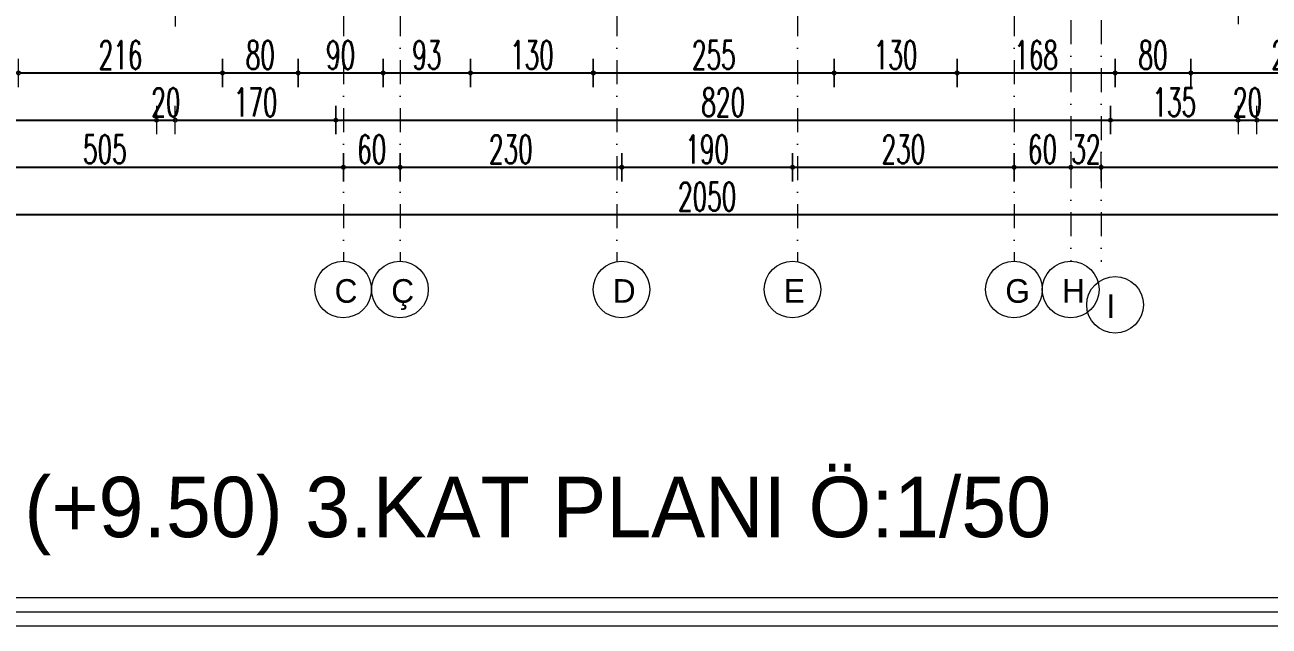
# Model space of a CAD drawing. Header units: millimetres. Extents: x -16104 to 67872, y -88009 to 12107.
# Drawn here: x 18500 to 19817, y -8330 to -7693 of the extents above; entities that cross this region are included whole.
import ezdxf

# ---------------------------------------------------------------- set-up
doc = ezdxf.new("R2010")
doc.units = ezdxf.units.MM
doc.linetypes.add('ACAD_ISO07W100', pattern=[3, 0, -3])
doc.linetypes.add('DASHDOTX2', pattern=[50.8, 25.4, -12.7, 0, -12.7])
doc.layers.get('0').update_dxf_attribs({"color": 241})
for name, color, linetype, lineweight in [('AKS', 1, 'ACAD_ISO07W100', 5), ('akslar', 144, 'Continuous', 20), ('c05', 32, 'Continuous', 13), ('OLCU', 54, 'Continuous', 13), ('YAZI', 22, 'Continuous', 18)]:
    doc.layers.add(name, color=color, linetype=linetype, lineweight=lineweight)
doc.styles.add('DIM', font='Txttw.shx', dxfattribs={"width": 0.6})
doc.styles.add('ÖLÇÜ-50', font='comic.ttf', dxfattribs={"height": 12.5})
doc.dimstyles.new('50', dxfattribs={"dimscale": 0, "dimtxt": 30, "dimasz": 1, "dimexe": 0, "dimexo": 2, "dimgap": 4, "dimtad": 1, "dimdec": 0, "dimzin": 0, "dimdsep": 46, "dimtxsty": 'DIM', "dimblk1": 'DOT', "dimblk2": 'DOT', "dimsah": 1, "dimcen": 1.5, "dimdle": 3, "dimse1": 1, "dimse2": 1, "dimclrd": 256, "dimclre": 9, "dimclrt": 256, "dimadec": 0, "dimazin": 0, "dimtfac": 0.24, "dimtdec": 0, "dimtix": 1, "dimtmove": 2, "dimatfit": 3, "dimldrblk": 'DOT', "dimfxl": 0, "dimtolj": 1, "dimtzin": 15, "dimarcsym": 0})

# ---------------------------------------------------------------- blocks, each defined once
blk = doc.blocks.new('DOT')
for p, q in [((0, 15), (0, -15)), ((-2, 0), (0, 0)), ((2, 0), (0, 0))]:
    blk.add_line(p, q)
blk.add_circle((0, 0), 2)
blk = doc.blocks.new('*D6565')
at = {"layer": 'Defpoints', "color": 0, "transparency": 16777216}
for p in [(18493.3, -7694.1), (18709.3, -7694.1), (18709.3, -7744.1)]:
    blk.add_point(p, dxfattribs=at)
at = {"layer": 'OLCU', "lineweight": -2, "transparency": 16777216}
blk.add_line((18494.3, -7744.1), (18708.3, -7744.1), dxfattribs=at)
at = {"layer": 'OLCU', "lineweight": -2, "transparency": 16777216, "rotation": 180}
blk.add_blockref('DOT', (18493.3, -7744.1), dxfattribs=at)
at = {"layer": 'OLCU', "lineweight": -2, "transparency": 16777216}
blk.add_blockref('DOT', (18709.3, -7744.1), dxfattribs=at)
at = {"layer": 'OLCU', "transparency": 16777216, "insert": (18601.3, -7725.1), "char_height": 30, "attachment_point": 5, "style": 'DIM'}
blk.add_mtext('\\A1;216', dxfattribs=at)
blk = doc.blocks.new('*D6566')
at = {"layer": 'Defpoints', "color": 0, "transparency": 16777216}
for p in [(18709.3, -7694.1), (18789.3, -7694.1), (18789.3, -7744.1)]:
    blk.add_point(p, dxfattribs=at)
at = {"layer": 'OLCU', "lineweight": -2, "transparency": 16777216}
blk.add_line((18710.3, -7744.1), (18788.3, -7744.1), dxfattribs=at)
at = {"layer": 'OLCU', "lineweight": -2, "transparency": 16777216, "rotation": 180}
blk.add_blockref('DOT', (18709.3, -7744.1), dxfattribs=at)
at = {"layer": 'OLCU', "lineweight": -2, "transparency": 16777216}
blk.add_blockref('DOT', (18789.3, -7744.1), dxfattribs=at)
at = {"layer": 'OLCU', "transparency": 16777216, "insert": (18749.3, -7725.1), "char_height": 30, "attachment_point": 5, "style": 'DIM'}
blk.add_mtext('\\A1;80', dxfattribs=at)
blk = doc.blocks.new('*D6567')
at = {"layer": 'Defpoints', "color": 0, "transparency": 16777216}
for p in [(18879.3, -7694.1), (18971.8, -7694.1), (18971.8, -7744.1)]:
    blk.add_point(p, dxfattribs=at)
at = {"layer": 'OLCU', "lineweight": -2, "transparency": 16777216}
blk.add_line((18880.3, -7744.1), (18970.8, -7744.1), dxfattribs=at)
at = {"layer": 'OLCU', "lineweight": -2, "transparency": 16777216, "rotation": 180}
blk.add_blockref('DOT', (18879.3, -7744.1), dxfattribs=at)
at = {"layer": 'OLCU', "lineweight": -2, "transparency": 16777216}
blk.add_blockref('DOT', (18971.8, -7744.1), dxfattribs=at)
at = {"layer": 'OLCU', "transparency": 16777216, "insert": (18925.5, -7725.1), "char_height": 30, "attachment_point": 5, "style": 'DIM'}
blk.add_mtext('\\A1;93', dxfattribs=at)
blk = doc.blocks.new('*D6568')
at = {"layer": 'Defpoints', "color": 0, "transparency": 16777216}
for p in [(18971.8, -7694.1), (19101.8, -7694.1), (19101.8, -7744.1)]:
    blk.add_point(p, dxfattribs=at)
at = {"layer": 'OLCU', "lineweight": -2, "transparency": 16777216}
blk.add_line((18972.8, -7744.1), (19100.8, -7744.1), dxfattribs=at)
at = {"layer": 'OLCU', "lineweight": -2, "transparency": 16777216, "rotation": 180}
blk.add_blockref('DOT', (18971.8, -7744.1), dxfattribs=at)
at = {"layer": 'OLCU', "lineweight": -2, "transparency": 16777216}
blk.add_blockref('DOT', (19101.8, -7744.1), dxfattribs=at)
at = {"layer": 'OLCU', "transparency": 16777216, "insert": (19036.8, -7725.1), "char_height": 30, "attachment_point": 5, "style": 'DIM'}
blk.add_mtext('\\A1;130', dxfattribs=at)
blk = doc.blocks.new('*D6569')
at = {"layer": 'Defpoints', "color": 0, "transparency": 16777216}
for p in [(19101.8, -7694.1), (19356.8, -7694.1), (19356.8, -7744.1)]:
    blk.add_point(p, dxfattribs=at)
at = {"layer": 'OLCU', "lineweight": -2, "transparency": 16777216}
blk.add_line((19102.8, -7744.1), (19355.8, -7744.1), dxfattribs=at)
at = {"layer": 'OLCU', "lineweight": -2, "transparency": 16777216, "rotation": 180}
blk.add_blockref('DOT', (19101.8, -7744.1), dxfattribs=at)
at = {"layer": 'OLCU', "lineweight": -2, "transparency": 16777216}
blk.add_blockref('DOT', (19356.8, -7744.1), dxfattribs=at)
at = {"layer": 'OLCU', "transparency": 16777216, "insert": (19229.3, -7725.1), "char_height": 30, "attachment_point": 5, "style": 'DIM'}
blk.add_mtext('\\A1;255', dxfattribs=at)
blk = doc.blocks.new('*D6570')
at = {"layer": 'Defpoints', "color": 0, "transparency": 16777216}
for p in [(19356.8, -7694.1), (19486.8, -7694.1), (19486.8, -7744.1)]:
    blk.add_point(p, dxfattribs=at)
at = {"layer": 'OLCU', "lineweight": -2, "transparency": 16777216}
blk.add_line((19357.8, -7744.1), (19485.8, -7744.1), dxfattribs=at)
at = {"layer": 'OLCU', "lineweight": -2, "transparency": 16777216, "rotation": 180}
blk.add_blockref('DOT', (19356.8, -7744.1), dxfattribs=at)
at = {"layer": 'OLCU', "lineweight": -2, "transparency": 16777216}
blk.add_blockref('DOT', (19486.8, -7744.1), dxfattribs=at)
at = {"layer": 'OLCU', "transparency": 16777216, "insert": (19421.8, -7725.1), "char_height": 30, "attachment_point": 5, "style": 'DIM'}
blk.add_mtext('\\A1;130', dxfattribs=at)
blk = doc.blocks.new('*D6571')
at = {"layer": 'Defpoints', "color": 0, "transparency": 16777216}
for p in [(19486.8, -7694.1), (19654.3, -7694.1), (19654.3, -7744.1)]:
    blk.add_point(p, dxfattribs=at)
at = {"layer": 'OLCU', "lineweight": -2, "transparency": 16777216}
blk.add_line((19487.8, -7744.1), (19653.3, -7744.1), dxfattribs=at)
at = {"layer": 'OLCU', "lineweight": -2, "transparency": 16777216, "rotation": 180}
blk.add_blockref('DOT', (19486.8, -7744.1), dxfattribs=at)
at = {"layer": 'OLCU', "lineweight": -2, "transparency": 16777216}
blk.add_blockref('DOT', (19654.3, -7744.1), dxfattribs=at)
at = {"layer": 'OLCU', "transparency": 16777216, "insert": (19570.5, -7725.1), "char_height": 30, "attachment_point": 5, "style": 'DIM'}
blk.add_mtext('\\A1;168', dxfattribs=at)
blk = doc.blocks.new('*D6572')
at = {"layer": 'Defpoints', "color": 0, "transparency": 16777216}
for p in [(19654.3, -7694.1), (19734.3, -7694.1), (19734.3, -7744.1)]:
    blk.add_point(p, dxfattribs=at)
at = {"layer": 'OLCU', "lineweight": -2, "transparency": 16777216}
blk.add_line((19655.3, -7744.1), (19733.3, -7744.1), dxfattribs=at)
at = {"layer": 'OLCU', "lineweight": -2, "transparency": 16777216, "rotation": 180}
blk.add_blockref('DOT', (19654.3, -7744.1), dxfattribs=at)
at = {"layer": 'OLCU', "lineweight": -2, "transparency": 16777216}
blk.add_blockref('DOT', (19734.3, -7744.1), dxfattribs=at)
at = {"layer": 'OLCU', "transparency": 16777216, "insert": (19694.3, -7725.1), "char_height": 30, "attachment_point": 5, "style": 'DIM'}
blk.add_mtext('\\A1;80', dxfattribs=at)
blk = doc.blocks.new('*D6573')
at = {"layer": 'Defpoints', "color": 0, "transparency": 16777216}
for p in [(19734.3, -7694.1), (19951.3, -7694.1), (19951.3, -7744.1)]:
    blk.add_point(p, dxfattribs=at)
at = {"layer": 'OLCU', "lineweight": -2, "transparency": 16777216}
blk.add_line((19735.3, -7744.1), (19950.3, -7744.1), dxfattribs=at)
at = {"layer": 'OLCU', "lineweight": -2, "transparency": 16777216, "rotation": 180}
blk.add_blockref('DOT', (19734.3, -7744.1), dxfattribs=at)
at = {"layer": 'OLCU', "lineweight": -2, "transparency": 16777216}
blk.add_blockref('DOT', (19951.3, -7744.1), dxfattribs=at)
at = {"layer": 'OLCU', "transparency": 16777216, "insert": (19842.8, -7725.1), "char_height": 30, "attachment_point": 5, "style": 'DIM'}
blk.add_mtext('\\A1;217', dxfattribs=at)
blk = doc.blocks.new('*D6576')
at = {"layer": 'Defpoints', "color": 0, "transparency": 16777216}
for p in [(18197.3, -7759.1), (18639.3, -7759.1), (18639.3, -7794.1)]:
    blk.add_point(p, dxfattribs=at)
at = {"layer": 'OLCU', "lineweight": -2, "transparency": 16777216}
blk.add_line((18198.3, -7794.1), (18638.3, -7794.1), dxfattribs=at)
at = {"layer": 'OLCU', "lineweight": -2, "transparency": 16777216, "rotation": 180}
blk.add_blockref('DOT', (18197.3, -7794.1), dxfattribs=at)
at = {"layer": 'OLCU', "lineweight": -2, "transparency": 16777216}
blk.add_blockref('DOT', (18639.3, -7794.1), dxfattribs=at)
at = {"layer": 'OLCU', "transparency": 16777216, "insert": (18418.3, -7775.1), "char_height": 30, "attachment_point": 5, "style": 'DIM'}
blk.add_mtext('\\A1;442', dxfattribs=at)
blk = doc.blocks.new('*D6577')
at = {"layer": 'Defpoints', "color": 0, "transparency": 16777216}
for p in [(18829.3, -7759.1), (19649.3, -7759.1), (19649.3, -7794.1)]:
    blk.add_point(p, dxfattribs=at)
at = {"layer": 'OLCU', "lineweight": -2, "transparency": 16777216}
blk.add_line((18830.3, -7794.1), (19648.3, -7794.1), dxfattribs=at)
at = {"layer": 'OLCU', "lineweight": -2, "transparency": 16777216, "rotation": 180}
blk.add_blockref('DOT', (18829.3, -7794.1), dxfattribs=at)
at = {"layer": 'OLCU', "lineweight": -2, "transparency": 16777216}
blk.add_blockref('DOT', (19649.3, -7794.1), dxfattribs=at)
at = {"layer": 'OLCU', "transparency": 16777216, "insert": (19239.3, -7775.1), "char_height": 30, "attachment_point": 5, "style": 'DIM'}
blk.add_mtext('\\A1;820', dxfattribs=at)
blk = doc.blocks.new('*D6578')
at = {"layer": 'Defpoints', "color": 0, "transparency": 16777216}
for p in [(19649.3, -7759.1), (19784.3, -7759.1), (19784.3, -7794.1)]:
    blk.add_point(p, dxfattribs=at)
at = {"layer": 'OLCU', "lineweight": -2, "transparency": 16777216}
blk.add_line((19650.3, -7794.1), (19783.3, -7794.1), dxfattribs=at)
at = {"layer": 'OLCU', "lineweight": -2, "transparency": 16777216, "rotation": 180}
blk.add_blockref('DOT', (19649.3, -7794.1), dxfattribs=at)
at = {"layer": 'OLCU', "lineweight": -2, "transparency": 16777216}
blk.add_blockref('DOT', (19784.3, -7794.1), dxfattribs=at)
at = {"layer": 'OLCU', "transparency": 16777216, "insert": (19716.8, -7775.1), "char_height": 30, "attachment_point": 5, "style": 'DIM'}
blk.add_mtext('\\A1;135', dxfattribs=at)
blk = doc.blocks.new('*D6580')
at = {"layer": 'Defpoints', "color": 0, "transparency": 16777216}
for p in [(18897.3, -7844.1), (19131.8, -7844.1), (19131.8, -7844.1)]:
    blk.add_point(p, dxfattribs=at)
at = {"layer": 'OLCU', "lineweight": -2, "transparency": 16777216}
blk.add_line((18898.3, -7844.1), (19130.8, -7844.1), dxfattribs=at)
at = {"layer": 'OLCU', "lineweight": -2, "transparency": 16777216, "rotation": 180}
blk.add_blockref('DOT', (18897.3, -7844.1), dxfattribs=at)
at = {"layer": 'OLCU', "lineweight": -2, "transparency": 16777216}
blk.add_blockref('DOT', (19131.8, -7844.1), dxfattribs=at)
at = {"layer": 'OLCU', "transparency": 16777216, "insert": (19014.5, -7825.1), "char_height": 30, "attachment_point": 5, "style": 'DIM'}
blk.add_mtext('\\A1;230', dxfattribs=at)
blk = doc.blocks.new('*D6583')
at = {"layer": 'Defpoints', "color": 0, "transparency": 16777216}
for p in [(18197.3, -7859.1), (20247.3, -7859.1), (20247.3, -7894.1)]:
    blk.add_point(p, dxfattribs=at)
at = {"layer": 'OLCU', "lineweight": -2, "transparency": 16777216}
blk.add_line((18198.3, -7894.1), (20246.3, -7894.1), dxfattribs=at)
at = {"layer": 'OLCU', "lineweight": -2, "transparency": 16777216, "rotation": 180}
blk.add_blockref('DOT', (18197.3, -7894.1), dxfattribs=at)
at = {"layer": 'OLCU', "lineweight": -2, "transparency": 16777216}
blk.add_blockref('DOT', (20247.3, -7894.1), dxfattribs=at)
at = {"layer": 'OLCU', "transparency": 16777216, "insert": (19222.3, -7875.1), "char_height": 30, "attachment_point": 5, "style": 'DIM'}
blk.add_mtext('\\A1;2050', dxfattribs=at)
blk = doc.blocks.new('*D6639')
at = {"layer": 'Defpoints', "color": 0, "transparency": 16777216}
for p in [(18659.3, -7794.1), (18829.3, -7794.1), (18829.3, -7794.1)]:
    blk.add_point(p, dxfattribs=at)
at = {"layer": 'OLCU', "lineweight": -2, "transparency": 16777216}
blk.add_line((18660.3, -7794.1), (18828.3, -7794.1), dxfattribs=at)
at = {"layer": 'OLCU', "lineweight": -2, "transparency": 16777216, "rotation": 180}
blk.add_blockref('DOT', (18659.3, -7794.1), dxfattribs=at)
at = {"layer": 'OLCU', "lineweight": -2, "transparency": 16777216}
blk.add_blockref('DOT', (18829.3, -7794.1), dxfattribs=at)
at = {"layer": 'OLCU', "transparency": 16777216, "insert": (18744.3, -7775.1), "char_height": 30, "attachment_point": 5, "style": 'DIM'}
blk.add_mtext('\\A1;170', dxfattribs=at)
blk = doc.blocks.new('*D6642')
at = {"layer": 'Defpoints', "color": 0, "transparency": 16777216}
for p in [(19804.3, -7794.1), (20247.3, -7794.1), (20247.3, -7794.1)]:
    blk.add_point(p, dxfattribs=at)
at = {"layer": 'OLCU', "lineweight": -2, "transparency": 16777216}
blk.add_line((19805.3, -7794.1), (20246.3, -7794.1), dxfattribs=at)
at = {"layer": 'OLCU', "lineweight": -2, "transparency": 16777216, "rotation": 180}
blk.add_blockref('DOT', (19804.3, -7794.1), dxfattribs=at)
at = {"layer": 'OLCU', "lineweight": -2, "transparency": 16777216}
blk.add_blockref('DOT', (20247.3, -7794.1), dxfattribs=at)
at = {"layer": 'OLCU', "transparency": 16777216, "insert": (20025.8, -7775.1), "char_height": 30, "attachment_point": 5, "style": 'DIM'}
blk.add_mtext('\\A1;443', dxfattribs=at)
blk = doc.blocks.new('*D6668')
at = {"layer": 'Defpoints', "color": 0, "transparency": 16777216}
for p in [(18639.3, -7744.1), (18659.3, -7744.1), (18659.3, -7794.1)]:
    blk.add_point(p, dxfattribs=at)
at = {"layer": 'OLCU', "lineweight": -2, "transparency": 16777216}
for p, q in [((18638.3, -7794.1), (18637.3, -7794.1)), ((18639.3, -7794.1), (18659.3, -7794.1)), ((18660.3, -7794.1), (18661.3, -7794.1))]:
    blk.add_line(p, q, dxfattribs=at)
blk.add_blockref('DOT', (18639.3, -7794.1), dxfattribs=at)
at = {"layer": 'OLCU', "lineweight": -2, "transparency": 16777216, "rotation": 180}
blk.add_blockref('DOT', (18659.3, -7794.1), dxfattribs=at)
at = {"layer": 'OLCU', "transparency": 16777216, "insert": (18649.3, -7775.1), "char_height": 30, "attachment_point": 5, "style": 'DIM'}
blk.add_mtext('\\A1;20', dxfattribs=at)
blk = doc.blocks.new('*D6669')
at = {"layer": 'Defpoints', "color": 0, "transparency": 16777216}
for p in [(19784.3, -7794.1), (19804.3, -7794.1), (19804.3, -7794.1)]:
    blk.add_point(p, dxfattribs=at)
at = {"layer": 'OLCU', "lineweight": -2, "transparency": 16777216}
for p, q in [((19783.3, -7794.1), (19782.3, -7794.1)), ((19784.3, -7794.1), (19804.3, -7794.1)), ((19805.3, -7794.1), (19806.3, -7794.1))]:
    blk.add_line(p, q, dxfattribs=at)
blk.add_blockref('DOT', (19784.3, -7794.1), dxfattribs=at)
at = {"layer": 'OLCU', "lineweight": -2, "transparency": 16777216, "rotation": 180}
blk.add_blockref('DOT', (19804.3, -7794.1), dxfattribs=at)
at = {"layer": 'OLCU', "transparency": 16777216, "insert": (19794.3, -7775.1), "char_height": 30, "attachment_point": 5, "style": 'DIM'}
blk.add_mtext('\\A1;20', dxfattribs=at)
blk = doc.blocks.new('*D6681')
at = {"layer": 'Defpoints', "color": 0, "transparency": 16777216}
for p in [(18332.3, -7844.1), (18837.2, -7844.1), (18837.2, -7844.1)]:
    blk.add_point(p, dxfattribs=at)
at = {"layer": 'OLCU', "lineweight": -2, "transparency": 16777216}
blk.add_line((18333.3, -7844.1), (18836.2, -7844.1), dxfattribs=at)
at = {"layer": 'OLCU', "lineweight": -2, "transparency": 16777216, "rotation": 180}
blk.add_blockref('DOT', (18332.3, -7844.1), dxfattribs=at)
at = {"layer": 'OLCU', "lineweight": -2, "transparency": 16777216}
blk.add_blockref('DOT', (18837.2, -7844.1), dxfattribs=at)
at = {"layer": 'OLCU', "transparency": 16777216, "insert": (18584.7, -7825.1), "char_height": 30, "attachment_point": 5, "style": 'DIM'}
blk.add_mtext('\\A1;505', dxfattribs=at)
blk = doc.blocks.new('*D6682')
at = {"layer": 'Defpoints', "color": 0, "transparency": 16777216}
for p in [(18837.2, -7844.1), (18897.3, -7844.1), (18897.3, -7844.1)]:
    blk.add_point(p, dxfattribs=at)
at = {"layer": 'OLCU', "lineweight": -2, "transparency": 16777216}
blk.add_line((18838.2, -7844.1), (18896.3, -7844.1), dxfattribs=at)
at = {"layer": 'OLCU', "lineweight": -2, "transparency": 16777216, "rotation": 180}
blk.add_blockref('DOT', (18837.2, -7844.1), dxfattribs=at)
at = {"layer": 'OLCU', "lineweight": -2, "transparency": 16777216}
blk.add_blockref('DOT', (18897.3, -7844.1), dxfattribs=at)
at = {"layer": 'OLCU', "transparency": 16777216, "insert": (18867.2, -7825.1), "char_height": 30, "attachment_point": 5, "style": 'DIM'}
blk.add_mtext('\\A1;60', dxfattribs=at)
blk = doc.blocks.new('*D6683')
at = {"layer": 'Defpoints', "color": 0, "transparency": 16777216}
for p in [(19131.8, -7844.1), (19312.8, -7844.1), (19312.8, -7844.1)]:
    blk.add_point(p, dxfattribs=at)
at = {"layer": 'OLCU', "lineweight": -2, "transparency": 16777216}
blk.add_line((19132.8, -7844.1), (19311.8, -7844.1), dxfattribs=at)
at = {"layer": 'OLCU', "lineweight": -2, "transparency": 16777216, "rotation": 180}
blk.add_blockref('DOT', (19131.8, -7844.1), dxfattribs=at)
at = {"layer": 'OLCU', "lineweight": -2, "transparency": 16777216}
blk.add_blockref('DOT', (19312.8, -7844.1), dxfattribs=at)
at = {"layer": 'OLCU', "transparency": 16777216, "insert": (19222.3, -7825.1), "char_height": 30, "attachment_point": 5, "style": 'DIM'}
blk.add_mtext('\\A1;190', dxfattribs=at)
blk = doc.blocks.new('*D6684')
at = {"layer": 'Defpoints', "color": 0, "transparency": 16777216}
for p in [(19312.8, -7844.1), (19547.3, -7844.1), (19547.3, -7844.1)]:
    blk.add_point(p, dxfattribs=at)
at = {"layer": 'OLCU', "lineweight": -2, "transparency": 16777216}
blk.add_line((19313.8, -7844.1), (19546.3, -7844.1), dxfattribs=at)
at = {"layer": 'OLCU', "lineweight": -2, "transparency": 16777216, "rotation": 180}
blk.add_blockref('DOT', (19312.8, -7844.1), dxfattribs=at)
at = {"layer": 'OLCU', "lineweight": -2, "transparency": 16777216}
blk.add_blockref('DOT', (19547.3, -7844.1), dxfattribs=at)
at = {"layer": 'OLCU', "transparency": 16777216, "insert": (19430, -7825.1), "char_height": 30, "attachment_point": 5, "style": 'DIM'}
blk.add_mtext('\\A1;230', dxfattribs=at)
blk = doc.blocks.new('*D6685')
at = {"layer": 'Defpoints', "color": 0, "transparency": 16777216}
for p in [(19547.3, -7844.1), (19607.3, -7844.1), (19607.3, -7844.1)]:
    blk.add_point(p, dxfattribs=at)
at = {"layer": 'OLCU', "lineweight": -2, "transparency": 16777216}
blk.add_line((19548.3, -7844.1), (19606.3, -7844.1), dxfattribs=at)
at = {"layer": 'OLCU', "lineweight": -2, "transparency": 16777216, "rotation": 180}
blk.add_blockref('DOT', (19547.3, -7844.1), dxfattribs=at)
at = {"layer": 'OLCU', "lineweight": -2, "transparency": 16777216}
blk.add_blockref('DOT', (19607.3, -7844.1), dxfattribs=at)
at = {"layer": 'OLCU', "transparency": 16777216, "insert": (19577.3, -7825.1), "char_height": 30, "attachment_point": 5, "style": 'DIM'}
blk.add_mtext('\\A1;60', dxfattribs=at)
blk = doc.blocks.new('*D6686')
at = {"layer": 'Defpoints', "color": 0, "transparency": 16777216}
for p in [(19607.3, -7844.1), (19639.3, -7844.1), (19639.3, -7844.1)]:
    blk.add_point(p, dxfattribs=at)
at = {"layer": 'OLCU', "lineweight": -2, "transparency": 16777216}
for p, q in [((19606.3, -7844.1), (19605.3, -7844.1)), ((19607.3, -7844.1), (19639.3, -7844.1)), ((19640.3, -7844.1), (19641.3, -7844.1))]:
    blk.add_line(p, q, dxfattribs=at)
blk.add_blockref('DOT', (19607.3, -7844.1), dxfattribs=at)
at = {"layer": 'OLCU', "lineweight": -2, "transparency": 16777216, "rotation": 180}
blk.add_blockref('DOT', (19639.3, -7844.1), dxfattribs=at)
at = {"layer": 'OLCU', "transparency": 16777216, "insert": (19623.3, -7825.1), "char_height": 30, "attachment_point": 5, "style": 'DIM'}
blk.add_mtext('\\A1;32', dxfattribs=at)
blk = doc.blocks.new('*D6687')
at = {"layer": 'Defpoints', "color": 0, "transparency": 16777216}
for p in [(19639.3, -7844.1), (20077.3, -7844.1), (20077.3, -7844.1)]:
    blk.add_point(p, dxfattribs=at)
at = {"layer": 'OLCU', "lineweight": -2, "transparency": 16777216}
blk.add_line((19640.3, -7844.1), (20076.3, -7844.1), dxfattribs=at)
at = {"layer": 'OLCU', "lineweight": -2, "transparency": 16777216, "rotation": 180}
blk.add_blockref('DOT', (19639.3, -7844.1), dxfattribs=at)
at = {"layer": 'OLCU', "lineweight": -2, "transparency": 16777216}
blk.add_blockref('DOT', (20077.3, -7844.1), dxfattribs=at)
at = {"layer": 'OLCU', "transparency": 16777216, "insert": (19858.3, -7825.1), "char_height": 30, "attachment_point": 5, "style": 'DIM'}
blk.add_mtext('\\A1;438', dxfattribs=at)
blk = doc.blocks.new('*D6705')
at = {"layer": 'Defpoints', "color": 0, "transparency": 16777216}
for p in [(18789.3, -7744.1), (18879.3, -7744.1), (18879.3, -7744.1)]:
    blk.add_point(p, dxfattribs=at)
at = {"layer": 'OLCU', "lineweight": -2, "transparency": 16777216}
blk.add_line((18790.3, -7744.1), (18878.3, -7744.1), dxfattribs=at)
at = {"layer": 'OLCU', "lineweight": -2, "transparency": 16777216, "rotation": 180}
blk.add_blockref('DOT', (18789.3, -7744.1), dxfattribs=at)
at = {"layer": 'OLCU', "lineweight": -2, "transparency": 16777216}
blk.add_blockref('DOT', (18879.3, -7744.1), dxfattribs=at)
at = {"layer": 'OLCU', "transparency": 16777216, "insert": (18834.3, -7725.1), "char_height": 30, "attachment_point": 5, "style": 'DIM'}
blk.add_mtext('\\A1;90', dxfattribs=at)
blk = doc.blocks.new('*D6708')
at = {"layer": 'Defpoints', "color": 0, "transparency": 16777216}
for p in [(19784.3, -7677.3), (19784.3, -7677.3), (18659.3, -7680)]:
    blk.add_point(p, dxfattribs=at)
at = {"layer": 'OLCU', "lineweight": -2, "transparency": 16777216}
blk.add_line((18660.3, -7680), (19783.3, -7677.3), dxfattribs=at)
for p, rotation in [((18659.3, -7680), 180.1399202823359), ((19784.3, -7677.3), 0.1399202823359238)]:
    blk.add_blockref('DOT', p, dxfattribs=dict(at, rotation=rotation))
at = {"layer": 'OLCU', "transparency": 16777216, "insert": (19221.7, -7659.6), "char_height": 30, "attachment_point": 5, "rotation": 0.1399, "style": 'DIM'}
blk.add_mtext('\\A1;1125', dxfattribs=at)
blk = doc.blocks.new('*D6443')
at = {"layer": 'Defpoints', "color": 0, "transparency": 16777216}
for p in [(18027.3, -7672.6), (18027.3, -7672.6), (18659.3, -7680)]:
    blk.add_point(p, dxfattribs=at)
at = {"layer": 'OLCU', "lineweight": -2, "transparency": 16777216}
blk.add_line((18658.3, -7680), (18028.3, -7672.6), dxfattribs=at)
for p, rotation in [((18027.3, -7672.6), 179.3311844585351), ((18659.3, -7680), 359.3311844585351)]:
    blk.add_blockref('DOT', p, dxfattribs=dict(at, rotation=rotation))
at = {"layer": 'OLCU', "transparency": 16777216, "insert": (18343.5, -7657.3), "char_height": 30, "attachment_point": 5, "rotation": 359.3312, "style": 'DIM'}
blk.add_mtext('\\A1;632', dxfattribs=at)

msp = doc.modelspace()

# ---------------------------------------------------------------- linework, layer by layer
at = {"layer": 'AKS', "linetype": 'ByBlock'}
for centre in [(18837, -7973.6), (18897.1, -7973.6), (19131.6, -7973.6), (19312.6, -7973.6), (19547.1, -7973.6), (19607.1, -7973.6), (19654.1, -7989.8)]:
    msp.add_circle(centre, 30, dxfattribs=at)
at = {"layer": 'akslar', "linetype": 'DASHDOTX2'}
for p, q in [((18837.2, -5134.6), (18837.2, -7944.1)), ((18897.3, -5134.6), (18897.3, -7944.1)), ((19126.8, -5134.6), (19126.8, -7944.1)), ((19317.8, -5134.6), (19317.8, -7944.1)), ((19547.3, -5134.6), (19547.3, -7944.1)), ((19607.3, -5143.1), (19607.3, -7944.1)), ((19639.3, -5143.1), (19639.3, -7944.1))]:
    msp.add_line(p, q, dxfattribs=at)
at = {"layer": 'c05'}
for points in [[(21037.8, -8120), (21037.8, -8330.3), (17507.6, -8330.3), (17507.6, -4952.5), (21037.8, -4952.5), (21037.8, -6808.6)], [(21022.8, -8120), (21022.8, -8315.3), (17522.6, -8315.3), (17522.6, -4967.5), (21022.8, -4967.5), (21022.8, -6808.6)], [(21007.8, -8120), (21007.8, -8300.3), (17537.6, -8300.3), (17537.6, -4982.5), (21007.8, -4982.5), (21007.8, -6808.6)]]:
    msp.add_lwpolyline(points, dxfattribs=at)

# ---------------------------------------------------------------- texts
at = {"layer": 'AKS', "char_height": 25, "width": 35.659, "attachment_point": 1}
for s, insert in [('C', (18827.9, -7962.6)), ('Ç', (18887.9, -7962.6)), ('D', (19122.4, -7962.6)), ('E', (19303.4, -7962.6)), ('G', (19537.9, -7962.6)), ('H', (19597.9, -7962.6)), ('I', (19644.9, -7978.8))]:
    msp.add_mtext(s, dxfattribs=dict(at, insert=insert))
at = {"layer": 'YAZI', "style": 'ÖLÇÜ-50'}
msp.add_text('(+9.50) 3.KAT PLANI Ö:1/50', height=64, dxfattribs=at).set_placement((18499.5, -8236))

# ---------------------------------------------------------------- dimensions: what is measured, and where the dimension line sits
at = {"layer": 'OLCU'}
for p1, p2, picture, middle in [((18659.3, -7680), (18027.3, -7672.6), '*D6443', (18343.5, -7657.3)), ((18659.3, -7680), (19784.3, -7677.3), '*D6708', (19221.7, -7659.6)), ((18789.3, -7744.1), (18879.3, -7744.1), '*D6705', (18834.3, -7725.1)), ((18332.3, -7844.1), (18837.2, -7844.1), '*D6681', (18584.7, -7825.1))]:
    dim = msp.add_aligned_dim(p1=p1, p2=p2, distance=0, dimstyle='50', override={"dimscale": 1}, dxfattribs=at)
    dim.commit()
    dim.dimension.update_dxf_attribs({"geometry": picture, "text_midpoint": middle})
for base, p1, p2, picture, middle in [((18709.3, -7744.1), (18493.3, -7694.1), (18709.3, -7694.1), '*D6565', (18601.3, -7725.1)), ((18789.3, -7744.1), (18709.3, -7694.1), (18789.3, -7694.1), '*D6566', (18749.3, -7725.1)), ((18971.7617054, -7744.0601116), (18879.2617054, -7694.0601116), (18971.7617054, -7694.0601116), '*D6567', (18925.5117054, -7725.0601116)), ((19101.8, -7744.1), (18971.8, -7694.1), (19101.8, -7694.1), '*D6568', (19036.8, -7725.1)), ((19356.8, -7744.1), (19101.8, -7694.1), (19356.8, -7694.1), '*D6569', (19229.3, -7725.1)), ((19486.8, -7744.1), (19356.8, -7694.1), (19486.8, -7694.1), '*D6570', (19421.8, -7725.1)), ((19654.2617054, -7744.0601116), (19486.7617054, -7694.0601116), (19654.2617054, -7694.0601116), '*D6571', (19570.5117054, -7725.0601116)), ((19734.3, -7744.1), (19654.3, -7694.1), (19734.3, -7694.1), '*D6572', (19694.3, -7725.1)), ((19951.3, -7744.1), (19734.3, -7694.1), (19951.3, -7694.1), '*D6573', (19842.8, -7725.1)), ((18659.3, -7794.1), (18639.3, -7744.1), (18659.3, -7744.1), '*D6668', (18649.3, -7775.1)), ((18639.3, -7794.1), (18197.3, -7759.1), (18639.3, -7759.1), '*D6576', (18418.3, -7775.1)), ((18829.3, -7794.1), (18659.3, -7794.1), (18829.3, -7794.1), '*D6639', (18744.3, -7775.1)), ((19649.3, -7794.1), (18829.3, -7759.1), (19649.3, -7759.1), '*D6577', (19239.3, -7775.1)), ((19784.3, -7794.1), (19649.3, -7759.1), (19784.3, -7759.1), '*D6578', (19716.8, -7775.1)), ((19804.3, -7794.1), (19784.3, -7794.1), (19804.3, -7794.1), '*D6669', (19794.3, -7775.1)), ((20247.3, -7794.1), (19804.3, -7794.1), (20247.3, -7794.1), '*D6642', (20025.8, -7775.1)), ((18897.3, -7844.1), (18837.2, -7844.1), (18897.3, -7844.1), '*D6682', (18867.2, -7825.1)), ((19607.3, -7844.1), (19547.3, -7844.1), (19607.3, -7844.1), '*D6685', (19577.3, -7825.1)), ((19639.3, -7844.1), (19607.3, -7844.1), (19639.3, -7844.1), '*D6686', (19623.3, -7825.1)), ((20077.3, -7844.1), (19639.3, -7844.1), (20077.3, -7844.1), '*D6687', (19858.3, -7825.1)), ((20247.3, -7894.1), (18197.3, -7859.1), (20247.3, -7859.1), '*D6583', (19222.3, -7875.1))]:
    dim = msp.add_linear_dim(base=base, p1=p1, p2=p2, dimstyle='50', override={"dimscale": 1}, dxfattribs=at)
    dim.commit()
    dim.dimension.update_dxf_attribs({"geometry": picture, "text_midpoint": middle})
for base, p1, p2, text, picture, middle in [((19131.8, -7844.1), (18897.3, -7844.1), (19131.8, -7844.1), '230', '*D6580', (19014.5, -7825.1)), ((19312.8, -7844.1), (19131.8, -7844.1), (19312.8, -7844.1), '190', '*D6683', (19222.3, -7825.1)), ((19547.3, -7844.1), (19312.8, -7844.1), (19547.3, -7844.1), '230', '*D6684', (19430, -7825.1))]:
    dim = msp.add_linear_dim(base=base, p1=p1, p2=p2, text=text, dimstyle='50', override={"dimscale": 1}, dxfattribs=at)
    dim.commit()
    dim.dimension.update_dxf_attribs({"geometry": picture, "text_midpoint": middle})

doc.saveas('drawing.dxf')
